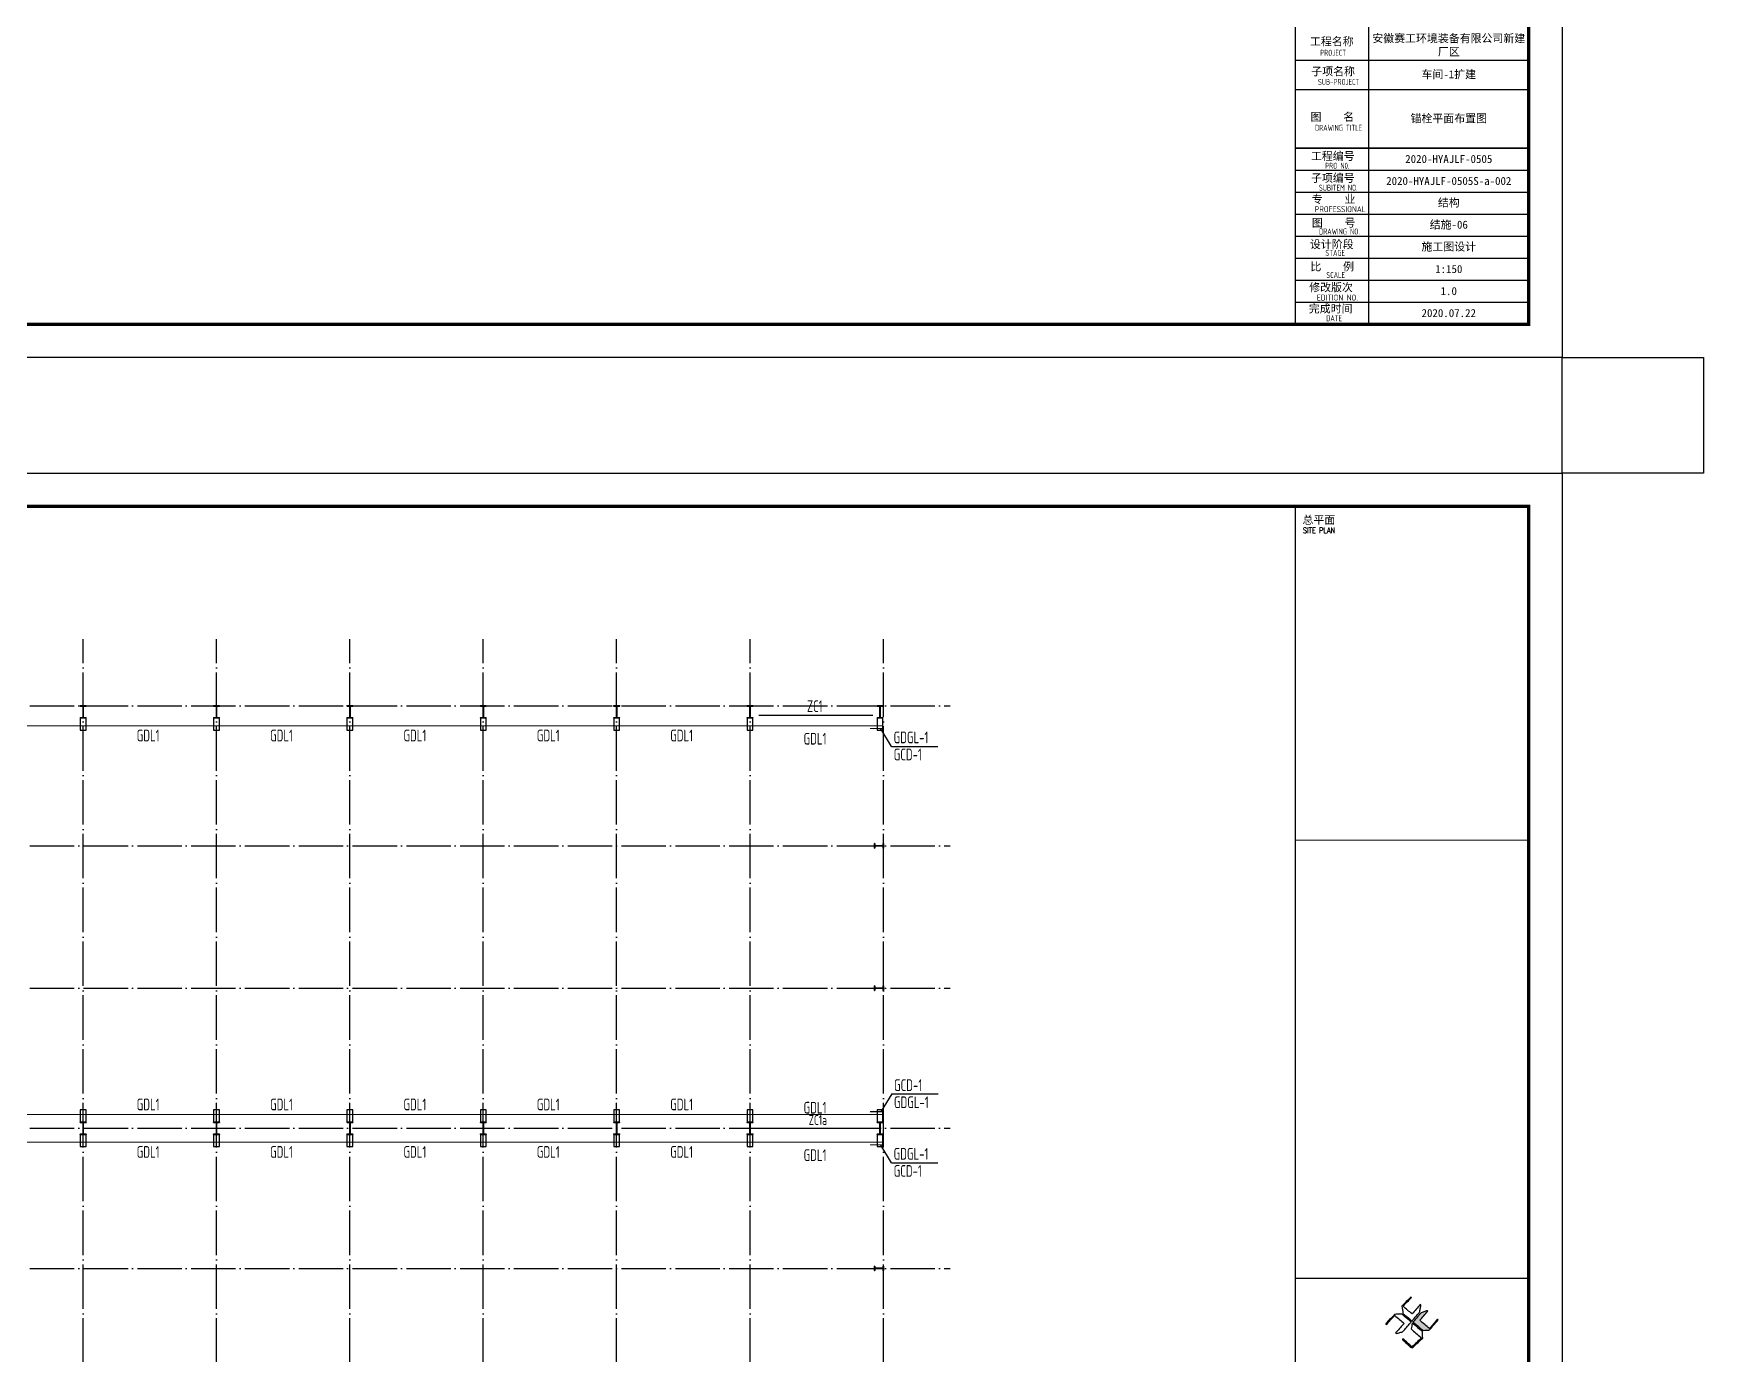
# Model space of a CAD drawing. Extents: x 2303022 to 2899168, y 17226141 to 18257813.
# Drawn here: x 2461078 to 2536210, y 17818998 to 17878451 of the extents above; entities that cross this region are included whole.
import ezdxf

# ---------------------------------------------------------------- set-up
doc = ezdxf.new("R2010")
doc.units = 0
doc.header["$LTSCALE"] = 1000
doc.header["$MEASUREMENT"] = 0
doc.linetypes.add('DOTE', pattern=[2.42, 2, -0.2, 0.02, -0.2])
for name, color, linetype in [('220', 7, 'Continuous'), ('3T_WOOD', 21, 'Continuous'), ('DIM_LEAD', 145, 'Continuous'), ('DOTE', 1, 'DOTE'), ('LVTRY', 6, 'Continuous'), ('PUB_TEXT', 7, 'Continuous'), ('PUB_TITLE', 4, 'Continuous'), ('R-tec-ysd', 1, 'Continuous'), ('SURFACE', 6, 'Continuous'), ('TK', 4, 'Continuous'), ('次梁箍筋', 1, 'Continuous')]:
    doc.layers.add(name, color=color, linetype=linetype)
doc.layers.add('Pkpm_柱子', color=3, linetype='Continuous', lineweight=35)
doc.styles.add('ROMANS', font='romans', dxfattribs={"width": 0.65, "height": 231.275})
doc.styles.add('TSSD_Dimension', font='Tssdeng.shx', dxfattribs={"width": 0.7, "bigfont": 'hztxt.shx'})
doc.styles.add('TSSD_REIN', font='tssdeng.shx', dxfattribs={"width": 0.7, "bigfont": 'tssdchn.shx'})
doc.styles.add('图签宋体', font='', dxfattribs={"height": 300})
doc.styles.get('图签宋体').set_extended_font_data('NSimSun')

# ---------------------------------------------------------------- blocks, each defined once
blk = doc.blocks.new('A$C053D6479')
at = {"layer": 'PUB_TITLE'}
h = blk.add_hatch(color=256, dxfattribs=at)
h.dxf.hatch_style = 1
edge = h.paths.add_edge_path()
edge.add_spline(control_points=[(1026, 827), (1105, 920), (1188, 1008), (1266, 1102)], knot_values=[13, 13, 13, 13, 14, 14, 14, 14], degree=3, periodic=0)
edge.add_spline(control_points=[(1266, 1102), (1258, 1111), (1249, 1119), (1239, 1116)], knot_values=[12, 12, 12, 12, 13, 13, 13, 13], degree=3, periodic=0)
edge.add_spline(control_points=[(1239, 1116), (1210, 1107), (1179, 1092), (1144, 1077)], knot_values=[11, 11, 11, 11, 12, 12, 12, 12], degree=3, periodic=0)
edge.add_spline(control_points=[(1144, 1077), (1109, 1063), (1069, 1053), (1047, 1038)], knot_values=[10, 10, 10, 10, 11, 11, 11, 11], degree=3, periodic=0)
edge.add_spline(control_points=[(1047, 1038), (1028, 1026), (1007, 992), (991, 972)], knot_values=[9, 9, 9, 9, 10, 10, 10, 10], degree=3, periodic=0)
edge.add_spline(control_points=[(991, 972), (942, 913), (899, 868), (849, 810)], knot_values=[8, 8, 8, 8, 9, 9, 9, 9], degree=3, periodic=0)
edge.add_spline(control_points=[(849, 810), (842, 801), (822, 776), (822, 775)], knot_values=[7, 7, 7, 7, 8, 8, 8, 8], degree=3, periodic=0)
edge.add_spline(control_points=[(822, 775), (823, 771), (848, 752), (859, 744)], knot_values=[6, 6, 6, 6, 7, 7, 7, 7], degree=3, periodic=0)
edge.add_spline(control_points=[(859, 744), (949, 670), (1035, 592), (1122, 521)], knot_values=[5, 5, 5, 5, 6, 6, 6, 6], degree=3, periodic=0)
edge.add_spline(control_points=[(1122, 521), (1153, 527), (1185, 530), (1217, 533)], knot_values=[4, 4, 4, 4, 5, 5, 5, 5], degree=3, periodic=0)
edge.add_spline(control_points=[(1217, 533), (1246, 535), (1293, 532), (1316, 542)], knot_values=[3, 3, 3, 3, 4, 4, 4, 4], degree=3, periodic=0)
edge.add_spline(control_points=[(1316, 542), (1327, 547), (1338, 565), (1349, 579)], knot_values=[2, 2, 2, 2, 3, 3, 3, 3], degree=3, periodic=0)
edge.add_spline(control_points=[(1349, 579), (1423, 670), (1507, 759), (1572, 848)], knot_values=[1, 1, 1, 1, 2, 2, 2, 2], degree=3, periodic=0)
edge.add_spline(control_points=[(1572, 848), (1564, 852), (1561, 861), (1551, 862)], knot_values=[0, 0, 0, 0, 1, 1, 1, 1], degree=3, periodic=0)
edge.add_spline(control_points=[(1551, 862), (1469, 769), (1393, 671), (1310, 579)], knot_values=[15, 15, 15, 15, 16, 16, 16, 16], degree=3, periodic=0)
edge.add_spline(control_points=[(1310, 579), (1216, 662), (1118, 742), (1026, 827)], knot_values=[14, 14, 14, 14, 15, 15, 15, 15], degree=3, periodic=0)
at = {"layer": 'TK'}
for points, knots in [([(1031, 1298), (1066, 1286), (1054, 1262), (1045, 1224), (1036, 1188), (1031, 1158), (1024, 1121), (1020, 1104), (1017, 1085), (1012, 1071), (1004, 1052), (976, 1026), (956, 1003), (906, 946), (866, 899), (814, 839), (806, 829), (789, 806), (787, 806), (777, 804), (728, 856), (719, 864), (651, 922), (580, 978), (514, 1036), (509, 1106), (488, 1176), (479, 1247), (570, 1343), (663, 1436), (758, 1526), (764, 1523), (768, 1518), (774, 1515), (693, 1422), (599, 1343), (520, 1249), (607, 1171), (698, 1096), (789, 1021), (874, 1109), (950, 1206), (1031, 1298)], [0, 0, 0, 0, 1, 1, 1, 2, 2, 2, 3, 3, 3, 4, 4, 4, 5, 5, 5, 6, 6, 6, 7, 7, 7, 8, 8, 8, 9, 9, 9, 10, 10, 10, 11, 11, 11, 12, 12, 12, 13, 13, 13, 14, 14, 14, 14]), ([(555, 949), (624, 891), (699, 833), (760, 773), (689, 691), (614, 604), (539, 517), (529, 505), (516, 487), (506, 482), (492, 475), (469, 472), (452, 467), (416, 456), (383, 448), (342, 438), (323, 433), (297, 422), (293, 440), (291, 452), (313, 470), (322, 480), (400, 566), (477, 652), (553, 736), (460, 815), (366, 894), (270, 970), (183, 883), (101, 791), (16, 703), (-18, 714), (9, 735), (28, 755), (103, 838), (192, 930), (266, 1005), (319, 1009), (387, 1005), (442, 1007), (456, 1008), (472, 1011), (485, 1007), (507, 1000), (534, 967), (555, 949)], [0, 0, 0, 0, 1, 1, 1, 2, 2, 2, 3, 3, 3, 4, 4, 4, 5, 5, 5, 6, 6, 6, 7, 7, 7, 8, 8, 8, 9, 9, 9, 10, 10, 10, 11, 11, 11, 12, 12, 12, 13, 13, 13, 14, 14, 14, 15, 15, 15, 15]), ([(1551, 862), (1561, 861), (1564, 852), (1572, 848), (1507, 759), (1423, 670), (1349, 579), (1338, 565), (1327, 547), (1316, 542), (1293, 532), (1246, 535), (1217, 533), (1185, 530), (1153, 527), (1122, 521), (1035, 592), (949, 670), (859, 744), (848, 752), (823, 771), (822, 775), (822, 776), (842, 801), (849, 810), (899, 868), (942, 913), (991, 972), (1007, 992), (1028, 1026), (1047, 1038), (1069, 1053), (1109, 1063), (1144, 1077), (1179, 1092), (1210, 1107), (1239, 1116), (1249, 1119), (1258, 1111), (1266, 1102), (1188, 1008), (1105, 920), (1026, 827), (1118, 742), (1216, 662), (1310, 579), (1393, 671), (1469, 769), (1551, 862)], [0, 0, 0, 0, 1, 1, 1, 2, 2, 2, 3, 3, 3, 4, 4, 4, 5, 5, 5, 6, 6, 6, 7, 7, 7, 8, 8, 8, 9, 9, 9, 10, 10, 10, 11, 11, 11, 12, 12, 12, 13, 13, 13, 14, 14, 14, 15, 15, 15, 16, 16, 16, 16]), ([(1097, 490), (1100, 425), (1106, 361), (1107, 294), (1018, 207), (925, 121), (830, 33), (818, 21), (800, 0), (787, 0), (768, -1), (725, 49), (712, 60), (662, 103), (616, 143), (568, 186), (545, 207), (518, 224), (499, 250), (501, 259), (511, 261), (516, 267), (609, 192), (696, 111), (785, 33), (883, 118), (977, 208), (1070, 298), (992, 373), (892, 456), (803, 534), (791, 544), (768, 561), (766, 569), (761, 588), (776, 634), (780, 655), (785, 690), (788, 721), (795, 746), (897, 661), (998, 576), (1097, 490)], [0, 0, 0, 0, 1, 1, 1, 2, 2, 2, 3, 3, 3, 4, 4, 4, 5, 5, 5, 6, 6, 6, 7, 7, 7, 8, 8, 8, 9, 9, 9, 10, 10, 10, 11, 11, 11, 12, 12, 12, 13, 13, 13, 14, 14, 14, 14])]:
    blk.add_open_spline(points, degree=3, knots=knots, dxfattribs=at)
blk = doc.blocks.new('GeYuanFrame_23548783', base_point=(20.09, 4.53))
at = {"layer": 'TK'}
blk.add_lwpolyline([(20.09, 4.53), (20.09, 598.53), (1071.09, 598.53), (1071.09, 4.53)], close=True, dxfattribs=at)
at = {"layer": 'TK', "const_width": 1}
blk.add_lwpolyline([(45.09, 588.53), (1061.09, 588.53), (1061.09, 14.53), (45.09, 14.53)], close=True, dxfattribs=at)
at = {"layer": 'TK'}
for points, const_width in [([(991.09, 588.53), (991.09, 14.53)], 0.4), ([(991.09, 488.5), (1061.09, 488.5)], 0.35), ([(991.09, 357.14), (1061.09, 357.14)], 0.35)]:
    blk.add_lwpolyline(points, dxfattribs=dict(at, const_width=const_width))
at = {"layer": 'PUB_TITLE', "xscale": 0.01000000000021828, "yscale": 0.01000000000021828, "zscale": 0.01}
blk.add_blockref('A$C053D6479', (1018.19, 336.27), dxfattribs=at)
at = {"layer": 'TK', "style": '图签宋体'}
blk.add_text('总平面', height=2.4, dxfattribs=at).set_placement((993.23, 583.28))
at = {"layer": 'TK', "style": 'ROMANS', "width": 0.76}
blk.add_text('SITE PLAN', height=1.697, dxfattribs=at).set_placement((993.35, 580.49))
blk = doc.blocks.new('3Q42321321321')
at = {"layer": '220', "style": 'TSSD_REIN', "width": 0.7}
for p in [(2465724, 17846618), (2471724, 17846618), (2477724, 17846618), (2483724, 17846618), (2489724, 17846618), (2495724, 17846473)]:
    blk.add_text('GDL1', height=525, dxfattribs=at).set_placement(p)
blk = doc.blocks.new('GeYuanFrame_70264676', base_point=(20.09, 4.53))
at = {"layer": 'PUB_TITLE'}
blk.add_lwpolyline([(1013.09, 14.53), (1013.09, 111.33)], dxfattribs=at)
at = {"layer": 'TK'}
for p, q in [((991.09, 93.73), (1061.09, 93.73)), ((991.09, 84.93), (1013.09, 84.93)), ((991.09, 84.93), (1061.09, 84.93)), ((991.09, 67.37), (1061.09, 67.37)), ((991.09, 67.33), (1061.09, 67.33)), ((991.09, 60.77), (1061.09, 60.77)), ((991.09, 54.17), (1061.09, 54.17)), ((991.09, 47.57), (1061.09, 47.57)), ((991.09, 40.97), (1061.09, 40.97)), ((991.09, 34.37), (1061.09, 34.37)), ((991.09, 27.77), (1061.09, 27.77)), ((991.09, 21.17), (1061.09, 21.17)), ((991.09, 14.53), (1061.09, 14.53))]:
    blk.add_line(p, q, dxfattribs=at)
blk.add_lwpolyline([(20.09, 4.53), (20.09, 598.53), (1071.09, 598.53), (1071.09, 4.53)], close=True, dxfattribs=at)
at = {"layer": 'TK', "const_width": 1}
blk.add_lwpolyline([(45.09, 588.53), (1061.09, 588.53), (1061.09, 14.53), (45.09, 14.53)], close=True, dxfattribs=at)
at = {"layer": 'TK'}
for points, const_width in [([(991.09, 588.53), (991.09, 14.53)], 0.4), ([(991.09, 67.37), (1061.09, 67.37)], 0.35)]:
    blk.add_lwpolyline(points, dxfattribs=dict(at, const_width=const_width))
at = {"layer": 'TK', "style": '图签宋体'}
for s, p in [('工程名称', (995.47, 98.12)), ('子项名称', (995.85, 89.14)), ('图    名', (995.63, 75.5)), ('工程编号', (995.77, 63.77)), ('子项编号', (995.77, 57.19)), ('专    业', (996.01, 50.88)), ('图    号', (996.02, 43.77)), ('设计阶段', (995.45, 37.32)), ('比    例', (995.59, 30.63)), ('修改版次', (995.24, 24.41)), ('完成时间', (995.11, 18.02))]:
    blk.add_text(s, height=2.4, dxfattribs=at).set_placement(p)
at = {"layer": 'TK', "style": 'TSSD_REIN'}
for s, width, p in [('PROJECT', 0.7, (998.52, 95.02)), ('SUB-PROJECT', 0.7, (997.86, 86.3)), ('DRAWING TITLE', 0.7, (996.97, 72.53)), ('PRO N0.', 0.7, (1000.01, 61.15)), ('SUBITEM NO.', 0.7, (998.15, 54.58)), ('PROFESSIONAL', 0.8, (996.88, 48.15)), ('DRAWING NO.', 0.7, (998.19, 41.45)), ('STAGE', 0.7, (1000.09, 35.03)), ('SCALE', 0.7, (1000.38, 28.42)), ('EDITION NO.', 0.8, (997.53, 21.64)), ('DATE', 0.7, (1000.33, 15.45))]:
    blk.add_text(s, height=1.8, dxfattribs=dict(at, width=width)).set_placement(p)
at = {"layer": 'TK', "char_height": 2.4, "width": 48, "attachment_point": 5, "style": '图签宋体'}
for s, insert in [('安徽赛工环境装备有限公司新建厂区', (1037.09, 98.13)), ('车间-1扩建', (1037.09, 89.33)), ('锚栓平面布置图', (1037.09, 76.13)), ('2020-HYAJLF-0505', (1037.09, 64.07)), ('2020-HYAJLF-0505S-a-002', (1037.09, 57.47)), ('结构', (1037.09, 50.87)), ('结施-06', (1037.09, 44.27)), ('施工图设计', (1037.09, 37.67)), ('1:150', (1037.09, 31.07)), ('1.0', (1037.09, 24.47)), ('2020.07.22', (1037.09, 17.88))]:
    blk.add_mtext(s, dxfattribs=dict(at, insert=insert))
blk = doc.blocks.new('2Q321321321')
at = {"layer": 'Pkpm_柱子'}
for points in [[(2463445, 17847668), (2463445, 17847680), (2463320, 17847680), (2463320, 17848206), (2463445, 17848206), (2463445, 17848218), (2463185, 17848218), (2463185, 17848206), (2463310, 17848206), (2463310, 17847680), (2463185, 17847680), (2463185, 17847668)], [(2469445, 17847668), (2469445, 17847680), (2469320, 17847680), (2469320, 17848206), (2469445, 17848206), (2469445, 17848218), (2469185, 17848218), (2469185, 17848206), (2469310, 17848206), (2469310, 17847680), (2469185, 17847680), (2469185, 17847668)], [(2475445, 17847668), (2475445, 17847680), (2475320, 17847680), (2475320, 17848206), (2475445, 17848206), (2475445, 17848218), (2475185, 17848218), (2475185, 17848206), (2475310, 17848206), (2475310, 17847680), (2475185, 17847680), (2475185, 17847668)], [(2481445, 17847668), (2481445, 17847680), (2481320, 17847680), (2481320, 17848206), (2481445, 17848206), (2481445, 17848218), (2481185, 17848218), (2481185, 17848206), (2481310, 17848206), (2481310, 17847680), (2481185, 17847680), (2481185, 17847668)], [(2487445, 17847668), (2487445, 17847680), (2487320, 17847680), (2487320, 17848206), (2487445, 17848206), (2487445, 17848218), (2487185, 17848218), (2487185, 17848206), (2487310, 17848206), (2487310, 17847680), (2487185, 17847680), (2487185, 17847668)], [(2493445, 17847668), (2493445, 17847680), (2493320, 17847680), (2493320, 17848206), (2493445, 17848206), (2493445, 17848218), (2493185, 17848218), (2493185, 17848206), (2493310, 17848206), (2493310, 17847680), (2493185, 17847680), (2493185, 17847668)], [(2499295, 17847668), (2499295, 17847680), (2499170, 17847680), (2499170, 17848206), (2499295, 17848206), (2499295, 17848218), (2499035, 17848218), (2499035, 17848206), (2499160, 17848206), (2499160, 17847680), (2499035, 17847680), (2499035, 17847668)], [(2498915, 17842018), (2498927, 17842018), (2498927, 17841923), (2499303, 17841923), (2499303, 17842018), (2499315, 17842018), (2499315, 17841818), (2499303, 17841818), (2499303, 17841913), (2498927, 17841913), (2498927, 17841818), (2498915, 17841818)], [(2498915, 17835618), (2498927, 17835618), (2498927, 17835523), (2499303, 17835523), (2499303, 17835618), (2499315, 17835618), (2499315, 17835418), (2499303, 17835418), (2499303, 17835513), (2498927, 17835513), (2498927, 17835418), (2498915, 17835418)], [(2463445, 17828943), (2463445, 17828955), (2463320, 17828955), (2463320, 17829481), (2463445, 17829481), (2463445, 17829493), (2463185, 17829493), (2463185, 17829481), (2463310, 17829481), (2463310, 17828955), (2463185, 17828955), (2463185, 17828943)], [(2469445, 17828943), (2469445, 17828955), (2469320, 17828955), (2469320, 17829481), (2469445, 17829481), (2469445, 17829493), (2469185, 17829493), (2469185, 17829481), (2469310, 17829481), (2469310, 17828955), (2469185, 17828955), (2469185, 17828943)], [(2475445, 17828943), (2475445, 17828955), (2475320, 17828955), (2475320, 17829481), (2475445, 17829481), (2475445, 17829493), (2475185, 17829493), (2475185, 17829481), (2475310, 17829481), (2475310, 17828955), (2475185, 17828955), (2475185, 17828943)], [(2481445, 17828943), (2481445, 17828955), (2481320, 17828955), (2481320, 17829481), (2481445, 17829481), (2481445, 17829493), (2481185, 17829493), (2481185, 17829481), (2481310, 17829481), (2481310, 17828955), (2481185, 17828955), (2481185, 17828943)], [(2487445, 17828943), (2487445, 17828955), (2487320, 17828955), (2487320, 17829481), (2487445, 17829481), (2487445, 17829493), (2487185, 17829493), (2487185, 17829481), (2487310, 17829481), (2487310, 17828955), (2487185, 17828955), (2487185, 17828943)], [(2493445, 17828943), (2493445, 17828955), (2493320, 17828955), (2493320, 17829481), (2493445, 17829481), (2493445, 17829493), (2493185, 17829493), (2493185, 17829481), (2493310, 17829481), (2493310, 17828955), (2493185, 17828955), (2493185, 17828943)], [(2499295, 17828943), (2499295, 17828955), (2499170, 17828955), (2499170, 17829481), (2499295, 17829481), (2499295, 17829493), (2499035, 17829493), (2499035, 17829481), (2499160, 17829481), (2499160, 17828955), (2499035, 17828955), (2499035, 17828943)], [(2498915, 17823018), (2498927, 17823018), (2498927, 17822923), (2499303, 17822923), (2499303, 17823018), (2499315, 17823018), (2499315, 17822818), (2499303, 17822818), (2499303, 17822913), (2498927, 17822913), (2498927, 17822818), (2498915, 17822818)]]:
    blk.add_hatch(color=256, dxfattribs=at).paths.add_polyline_path(points)
for points in [[(2463445, 17847668), (2463445, 17847680), (2463320, 17847680), (2463320, 17848206), (2463445, 17848206), (2463445, 17848218), (2463185, 17848218), (2463185, 17848206), (2463310, 17848206), (2463310, 17847680), (2463185, 17847680), (2463185, 17847668)], [(2469445, 17847668), (2469445, 17847680), (2469320, 17847680), (2469320, 17848206), (2469445, 17848206), (2469445, 17848218), (2469185, 17848218), (2469185, 17848206), (2469310, 17848206), (2469310, 17847680), (2469185, 17847680), (2469185, 17847668)], [(2475445, 17847668), (2475445, 17847680), (2475320, 17847680), (2475320, 17848206), (2475445, 17848206), (2475445, 17848218), (2475185, 17848218), (2475185, 17848206), (2475310, 17848206), (2475310, 17847680), (2475185, 17847680), (2475185, 17847668)], [(2481445, 17847668), (2481445, 17847680), (2481320, 17847680), (2481320, 17848206), (2481445, 17848206), (2481445, 17848218), (2481185, 17848218), (2481185, 17848206), (2481310, 17848206), (2481310, 17847680), (2481185, 17847680), (2481185, 17847668)], [(2487445, 17847668), (2487445, 17847680), (2487320, 17847680), (2487320, 17848206), (2487445, 17848206), (2487445, 17848218), (2487185, 17848218), (2487185, 17848206), (2487310, 17848206), (2487310, 17847680), (2487185, 17847680), (2487185, 17847668)], [(2493445, 17847668), (2493445, 17847680), (2493320, 17847680), (2493320, 17848206), (2493445, 17848206), (2493445, 17848218), (2493185, 17848218), (2493185, 17848206), (2493310, 17848206), (2493310, 17847680), (2493185, 17847680), (2493185, 17847668)], [(2499295, 17847668), (2499295, 17847680), (2499170, 17847680), (2499170, 17848206), (2499295, 17848206), (2499295, 17848218), (2499035, 17848218), (2499035, 17848206), (2499160, 17848206), (2499160, 17847680), (2499035, 17847680), (2499035, 17847668)], [(2498915, 17842018), (2498927, 17842018), (2498927, 17841923), (2499303, 17841923), (2499303, 17842018), (2499315, 17842018), (2499315, 17841818), (2499303, 17841818), (2499303, 17841913), (2498927, 17841913), (2498927, 17841818), (2498915, 17841818)], [(2498915, 17835618), (2498927, 17835618), (2498927, 17835523), (2499303, 17835523), (2499303, 17835618), (2499315, 17835618), (2499315, 17835418), (2499303, 17835418), (2499303, 17835513), (2498927, 17835513), (2498927, 17835418), (2498915, 17835418)], [(2463445, 17828943), (2463445, 17828955), (2463320, 17828955), (2463320, 17829481), (2463445, 17829481), (2463445, 17829493), (2463185, 17829493), (2463185, 17829481), (2463310, 17829481), (2463310, 17828955), (2463185, 17828955), (2463185, 17828943)], [(2469445, 17828943), (2469445, 17828955), (2469320, 17828955), (2469320, 17829481), (2469445, 17829481), (2469445, 17829493), (2469185, 17829493), (2469185, 17829481), (2469310, 17829481), (2469310, 17828955), (2469185, 17828955), (2469185, 17828943)], [(2475445, 17828943), (2475445, 17828955), (2475320, 17828955), (2475320, 17829481), (2475445, 17829481), (2475445, 17829493), (2475185, 17829493), (2475185, 17829481), (2475310, 17829481), (2475310, 17828955), (2475185, 17828955), (2475185, 17828943)], [(2481445, 17828943), (2481445, 17828955), (2481320, 17828955), (2481320, 17829481), (2481445, 17829481), (2481445, 17829493), (2481185, 17829493), (2481185, 17829481), (2481310, 17829481), (2481310, 17828955), (2481185, 17828955), (2481185, 17828943)], [(2487445, 17828943), (2487445, 17828955), (2487320, 17828955), (2487320, 17829481), (2487445, 17829481), (2487445, 17829493), (2487185, 17829493), (2487185, 17829481), (2487310, 17829481), (2487310, 17828955), (2487185, 17828955), (2487185, 17828943)], [(2493445, 17828943), (2493445, 17828955), (2493320, 17828955), (2493320, 17829481), (2493445, 17829481), (2493445, 17829493), (2493185, 17829493), (2493185, 17829481), (2493310, 17829481), (2493310, 17828955), (2493185, 17828955), (2493185, 17828943)], [(2499295, 17828943), (2499295, 17828955), (2499170, 17828955), (2499170, 17829481), (2499295, 17829481), (2499295, 17829493), (2499035, 17829493), (2499035, 17829481), (2499160, 17829481), (2499160, 17828955), (2499035, 17828955), (2499035, 17828943)], [(2498915, 17823018), (2498927, 17823018), (2498927, 17822923), (2499303, 17822923), (2499303, 17823018), (2499315, 17823018), (2499315, 17822818), (2499303, 17822818), (2499303, 17822913), (2498927, 17822913), (2498927, 17822818), (2498915, 17822818)]]:
    blk.add_lwpolyline(points, close=True, dxfattribs=at)

msp = doc.modelspace()

# ---------------------------------------------------------------- linework, layer by layer
at = {"layer": 'DIM_LEAD', "color": 3, "const_width": 50}
for points in [[(2498851.5, 17847786.6), (2493707.7, 17847786.6)], [(2498748.7, 17829218.3), (2493604.9, 17829218.3)]]:
    msp.add_lwpolyline(points, dxfattribs=at)
at = {"layer": 'DOTE'}
for p, q in [((2463314.6, 17787218.3), (2463314.6, 17851218.3)), ((2469314.6, 17787218.3), (2469314.6, 17851218.3)), ((2475314.6, 17787218.3), (2475314.6, 17851218.3)), ((2481314.6, 17787218.3), (2481314.6, 17851218.3)), ((2487314.6, 17787218.3), (2487314.6, 17851218.3)), ((2493314.6, 17787218.3), (2493314.6, 17851218.3)), ((2499314.6, 17787218.3), (2499314.6, 17851218.3)), ((2388314.6, 17848218.3), (2502314.6, 17848218.3)), ((2388314.6, 17841918.3), (2502314.6, 17841918.3)), ((2388314.6, 17835518.3), (2502314.6, 17835518.3)), ((2388314.6, 17829218.3), (2502314.6, 17829218.3)), ((2388314.6, 17822918.3), (2502314.6, 17822918.3))]:
    msp.add_line(p, q, dxfattribs=at)
at = {"layer": 'LVTRY'}
for points in [[(2463444.6, 17847668.3), (2463184.6, 17847668.3), (2463184.6, 17847118.3), (2463444.6, 17847118.3)], [(2469444.6, 17847668.3), (2469184.6, 17847668.3), (2469184.6, 17847118.3), (2469444.6, 17847118.3)], [(2475444.6, 17847668.3), (2475184.6, 17847668.3), (2475184.6, 17847118.3), (2475444.6, 17847118.3)], [(2481444.6, 17847668.3), (2481184.6, 17847668.3), (2481184.6, 17847118.3), (2481444.6, 17847118.3)], [(2487444.6, 17847668.3), (2487184.6, 17847668.3), (2487184.6, 17847118.3), (2487444.6, 17847118.3)], [(2493444.6, 17847668.3), (2493184.6, 17847668.3), (2493184.6, 17847118.3), (2493444.6, 17847118.3)], [(2499294.6, 17847668.3), (2499034.6, 17847668.3), (2499034.6, 17847118.3), (2499294.6, 17847118.3)], [(2463444.6, 17830043.3), (2463184.6, 17830043.3), (2463184.6, 17829493.3), (2463444.6, 17829493.3)], [(2469444.6, 17830043.3), (2469184.6, 17830043.3), (2469184.6, 17829493.3), (2469444.6, 17829493.3)], [(2475444.6, 17830043.3), (2475184.6, 17830043.3), (2475184.6, 17829493.3), (2475444.6, 17829493.3)], [(2481444.6, 17830043.3), (2481184.6, 17830043.3), (2481184.6, 17829493.3), (2481444.6, 17829493.3)], [(2487444.6, 17830043.3), (2487184.6, 17830043.3), (2487184.6, 17829493.3), (2487444.6, 17829493.3)], [(2493444.6, 17830043.3), (2493184.6, 17830043.3), (2493184.6, 17829493.3), (2493444.6, 17829493.3)], [(2499294.6, 17830043.3), (2499034.6, 17830043.3), (2499034.6, 17829493.3), (2499294.6, 17829493.3)], [(2463444.6, 17828943.3), (2463184.6, 17828943.3), (2463184.6, 17828393.3), (2463444.6, 17828393.3)], [(2469444.6, 17828943.3), (2469184.6, 17828943.3), (2469184.6, 17828393.3), (2469444.6, 17828393.3)], [(2475444.6, 17828943.3), (2475184.6, 17828943.3), (2475184.6, 17828393.3), (2475444.6, 17828393.3)], [(2481444.6, 17828943.3), (2481184.6, 17828943.3), (2481184.6, 17828393.3), (2481444.6, 17828393.3)], [(2487444.6, 17828943.3), (2487184.6, 17828943.3), (2487184.6, 17828393.3), (2487444.6, 17828393.3)], [(2493444.6, 17828943.3), (2493184.6, 17828943.3), (2493184.6, 17828393.3), (2493444.6, 17828393.3)], [(2499294.6, 17828943.3), (2499034.6, 17828943.3), (2499034.6, 17828393.3), (2499294.6, 17828393.3)]]:
    msp.add_lwpolyline(points, close=True, dxfattribs=at)
at = {"layer": 'R-tec-ysd'}
msp.add_lwpolyline([(2529847.2, 17863870.9), (2536209.8, 17863870.9), (2536209.8, 17858682), (2529847.2, 17858682)], close=True, dxfattribs=at)
at = {"layer": 'SURFACE'}
for p, q in [((2499673.4, 17846391.3), (2501757.6, 17846391.3)), ((2499688.4, 17830772.1), (2501772.6, 17830772.1)), ((2499673.4, 17827666.3), (2501757.6, 17827666.3))]:
    msp.add_line(p, q, dxfattribs=at)
for points in [[(2499673.4, 17846391.3), (2499193.8, 17847181.6)], [(2499688.4, 17830772.1), (2499208.8, 17829981.8)], [(2499673.4, 17827666.3), (2499193.8, 17828456.6)]]:
    msp.add_lwpolyline(points, dxfattribs=at)
at = {"layer": '次梁箍筋', "color": 6, "linetype": 'DOTE', "const_width": 50}
for points in [[(2499314.6, 17847318.3), (2391334.6, 17847318.3)], [(2498713, 17847198.3), (2499294.6, 17847198.3)], [(2499314.6, 17829837.5), (2391334.6, 17829837.5)], [(2498713, 17829965.2), (2499294.6, 17829965.2)], [(2499314.6, 17828593.3), (2391334.6, 17828593.3)], [(2498713, 17828473.3), (2499294.6, 17828473.3)]]:
    msp.add_lwpolyline(points, dxfattribs=at)

# ---------------------------------------------------------------- block references
at = {"layer": '3T_WOOD', "xscale": 150, "yscale": 150, "zscale": 150}
for name, p in [('GeYuanFrame_70264676', (2372197.2, 17863870.9)), ('GeYuanFrame_23548783', (2372197.2, 17769582))]:
    msp.add_blockref(name, p, dxfattribs=at)
at = {"layer": 'LVTRY'}
for name, p in [('2Q321321321', (0, 0)), ('3Q42321321321', (0, 0)), ('3Q42321321321', (0, -16591.6)), ('3Q42321321321', (0, -18725))]:
    msp.add_blockref(name, p, dxfattribs=at)

# ---------------------------------------------------------------- texts
at = {"layer": '220', "style": 'TSSD_REIN', "width": 0.7}
for s, p in [('GDGL-1', (2499773.2, 17846532.2)), ('GCD-1', (2499776.1, 17845763.7)), ('GCD-1', (2499791.1, 17830895)), ('GDGL-1', (2499788.2, 17830126.4)), ('GDGL-1', (2499773.2, 17827807.2)), ('GCD-1', (2499776.1, 17827038.7))]:
    msp.add_text(s, height=525, dxfattribs=at).set_placement(p)
at = {"layer": 'PUB_TEXT', "style": 'TSSD_Dimension', "width": 0.7}
for s, height, p in [('ZC1', 525, (2495875, 17847935.9)), ('ZC1a', 450, (2495955.1, 17829367.6))]:
    msp.add_text(s, height=height, dxfattribs=at).set_placement(p)

doc.saveas('drawing.dxf')
